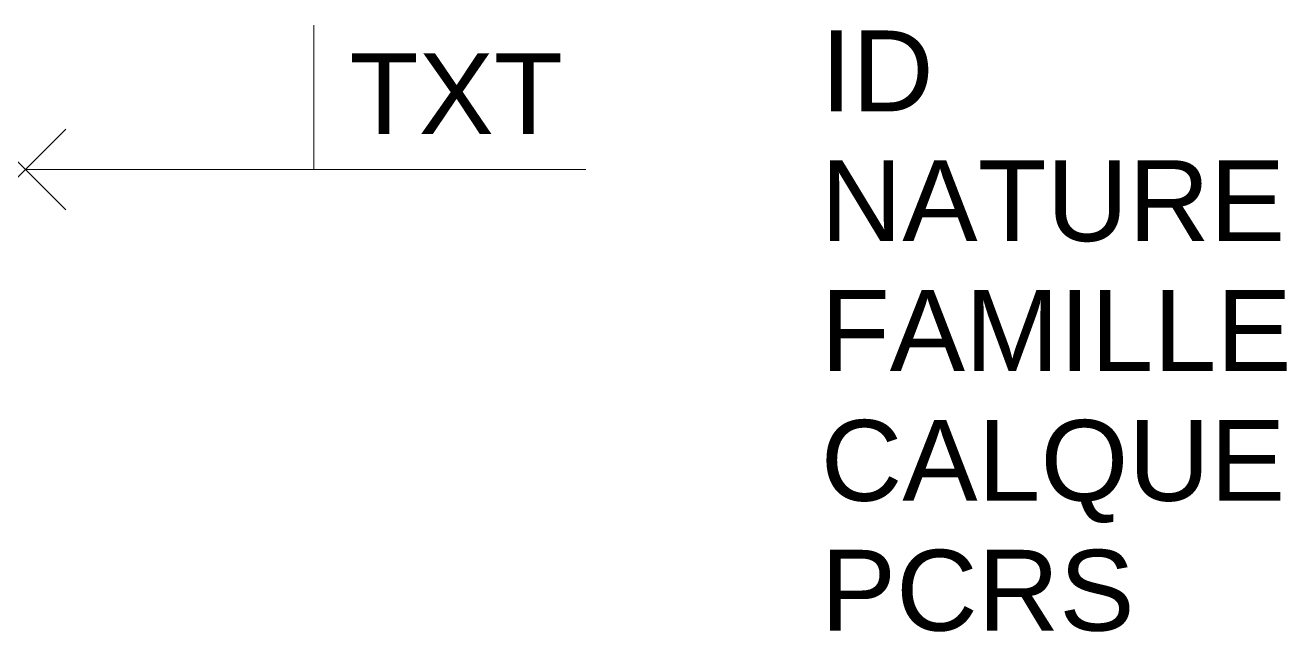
# Model space of a CAD drawing. Header units: metres. Extents: x 0 to 3.12, y -1.14 to 0.36.
import ezdxf

# ---------------------------------------------------------------- set-up
doc = ezdxf.new("R2010")
doc.units = ezdxf.units.M
doc.header["$PDMODE"] = 3
doc.header["$PDSIZE"] = 0.1
doc.linetypes.add('Socle_Continu', pattern=[2.5, 2.5, 0])
doc.layers.add('INDET_SCI', color=7, linetype='Socle_Continu', lineweight=13)
doc.styles.get("Standard").update_dxf_attribs({"font": 'arial.ttf'})

msp = doc.modelspace()

# ---------------------------------------------------------------- linework, layer by layer
at = {"layer": 'INDET_SCI', "linetype": 'Socle_Continu'}
msp.add_line((0.7134, 0), (0, 0), dxfattribs=at)
at = {"layer": 'INDET_SCI', "linetype": 'Socle_Continu', "flags": 128}
msp.add_lwpolyline([(1.3865, 0), (0.7134, 0), (0.7134, 0.357)], dxfattribs=at)
at = {"layer": 'INDET_SCI', "linetype": 'Socle_Continu'}
msp.add_point((0, 0), dxfattribs=at)

# ---------------------------------------------------------------- texts
at = {"layer": 'INDET_SCI', "linetype": 'Socle_Continu', "flags": 9}
for tag, p, s in [('ID', (1.9669, 0.144), 'KP_0770'), ('NATURE', (1.9669, -0.1773), 'Texte libre'), ('FAMILLE', (1.9669, -0.4986), 'Indéterminé'), ('CALQUE', (1.9669, -0.8199), 'INDET_SCI'), ('PCRS', (1.9669, -1.1412), 'HabillageTexte')]:
    msp.add_attdef(tag, p, s, height=0.2, dxfattribs=at)
at = {"layer": 'INDET_SCI', "linetype": 'Socle_Continu'}
msp.add_attdef('TXT', (0.8019, 0.0874), 'Texte libre, toutes informations utiles', height=0.2, dxfattribs=at)

doc.saveas('drawing.dxf')
